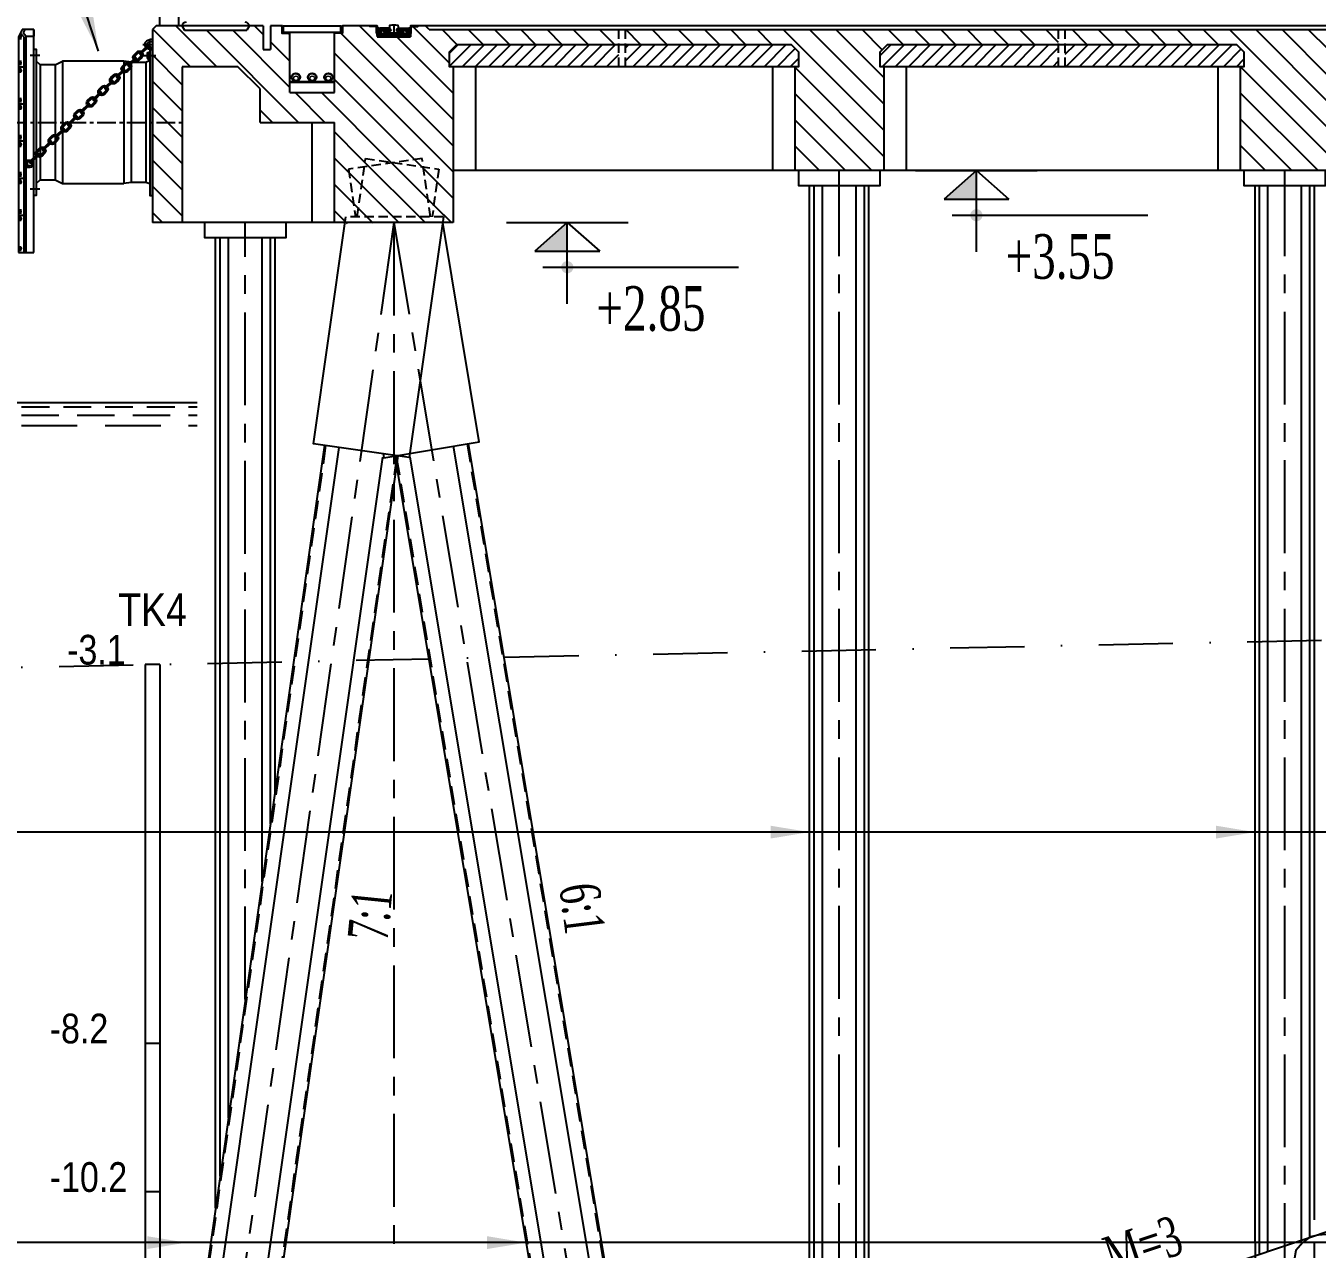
# Model space of a CAD drawing. Extents: x 9472 to 112692, y 46655 to 72187.
# Drawn here: x 25578 to 27317, y 67396 to 69043 of the extents above; entities that cross this region are included whole.
import ezdxf
from ezdxf.enums import TextEntityAlignment as Align

# ---------------------------------------------------------------- set-up
doc = ezdxf.new("R2010")
doc.units = 0
doc.header["$LTSCALE"] = 10
doc.header["$MEASUREMENT"] = 0
for name, pattern in [('CENTER', [2, 1.25, -0.25, 0.25, -0.25]), ('DASHDOT', [1, 0.5, -0.25, 0, -0.25]), ('HIDDEN', [0.375, 0.25, -0.125])]:
    doc.linetypes.add(name, pattern=pattern)
doc.layers.get('0').update_dxf_attribs({"color": 6, "linetype": 'CONTINUOUS'})
for name, color, linetype in [('Border', 3, 'CONTINUOUS'), ('COBAN', 3, 'CONTINUOUS'), ('Da', 9, 'CONTINUOUS'), ('Dia chat', 8, 'CONTINUOUS'), ('Hatch', 8, 'CONTINUOUS'), ('Hatch coc', 8, 'CONTINUOUS'), ('Khuat 151', 151, 'HIDDEN'), ('Kich thuoc', 2, 'CONTINUOUS'), ('KT', 2, 'CONTINUOUS'), ('Lop dat', 171, 'CONTINUOUS'), ('Net tim', 6, 'CONTINUOUS'), ('Net vang', 8, 'CONTINUOUS'), ('Ray', 6, 'CONTINUOUS'), ('Text', 4, 'CONTINUOUS'), ('Tim', 8, 'CENTER')]:
    doc.layers.add(name, color=color, linetype=linetype)
doc.styles.add('Kichthuoc', font='romans.shx', dxfattribs={"width": 0.6})
doc.styles.get("Standard").update_dxf_attribs({"font": 'vntimeh.shx', "width": 0.65})
doc.styles.add('Ten', font='Vharialn.ttf')
doc.dimstyles.new('Le 350', dxfattribs={"dimscale": 350, "dimtxt": 0.2, "dimasz": 0.15, "dimexe": 0.1, "dimexo": 0.2, "dimgap": 0.1, "dimtad": 1, "dimdec": 0, "dimzin": 0, "dimdsep": 46, "dimtxsty": 'Kichthuoc', "dimblk": 'ARCHTICK', "dimcen": 0, "dimdle": 0.1, "dimclrd": 2, "dimclre": 2, "dimclrt": 256, "dimadec": 0, "dimazin": 0, "dimtfac": 1, "dimtdec": 0, "dimtix": 1, "dimtmove": 2, "dimatfit": 3, "dimfxl": 1, "dimtolj": 1, "dimtzin": 0, "dimarcsym": 0})
pattern_1 = [(45, (-366010.8185, 18076.0106), (-1.1048543456, 1.1048543456), []), (135, (-366010.8185, 18076.0106), (-1.1048543456, -1.1048543456), [])]
pattern_2 = [(45, (14700, 0), (-8.8388348, 8.8388348), [])]

# ---------------------------------------------------------------- blocks, each defined once
blk = doc.blocks.new('_ArchTick')
at = {"color": 0, "linetype": 'ByBlock', "const_width": 0.15}
blk.add_lwpolyline([(-0.5, -0.5), (0.5, 0.5)], dxfattribs=at)
blk = doc.blocks.new('Ray A120')
at = {"layer": 'Ray'}
for p, q in [((-110, 9), (-110, 0)), ((-110, 0), (110, 0)), ((-105, 15), (-60, 20)), ((-60, 93), (-60, 62)), ((-60, 20), (-42, 27)), ((-56, 56), (-43, 52)), ((-36, 42), (-36, 37)), ((36, 42), (36, 37)), ((42, 27), (60, 20)), ((56, 56), (43, 52)), ((60, 93), (60, 62)), ((60, 20), (105, 15)), ((110, 0), (110, 9))]:
    blk.add_line(p, q, dxfattribs=at)
blk.add_lwpolyline([(51, 103, 0.042449), (-51, 103)], format="xyb", dxfattribs=at)
for centre, radius, start, end in [((-104, 9), 6, 96.8428, 180), ((-50, 93), 10, 94.8614, 180), ((-54, 62), 6, 180, 251.5651), ((-46, 42), 10, 0, 71.5651), ((-46, 37), 10, 292.6199, 0), ((46, 42), 10, 108.4349, 180), ((46, 37), 10, 180, 247.3801), ((50, 93), 10, 0, 85.1386), ((54, 62), 6, 288.4349, 0), ((104, 9), 6, 0, 83.1572)]:
    blk.add_arc(centre, radius, start, end, dxfattribs=at)
blk = doc.blocks.new('Dem CSS1600')
for p, q in [((-175.4, 125), (-180.4, 115)), ((-160, 125), (-175.4, 125)), ((-160, -175), (-160, 125)), ((-160, 125), (-160, 116.2)), ((-180.4, 115), (-180.4, -175)), ((-151.2, 77.5), (-156.5, 82.5)), ((-131.2, 77.5), (-151.2, 77.5)), ((-131.2, 77.5), (-121.2, 82.5)), ((-28.8, 81.1), (-38.8, 82.5)), ((-28.8, 81.1), (-8.8, 81.1)), ((-8.8, 81.1), (-3.5, 83.8)), ((-156.5, -82.5), (-151.2, -77.5)), ((-151.2, -77.5), (-131.2, -77.5)), ((-131.2, -77.5), (-121.2, -82.5)), ((-28.8, -81), (-38.8, -82.5)), ((-8.8, -81), (-28.8, -81)), ((-3.5, -82.6), (-8.8, -81)), ((-180.4, -175), (-160, -175))]:
    blk.add_line(p, q)
for points in [[(-160, -98.5), (-160, 98.5), (-156.5, 98.5), (-156.5, -98.5)], [(0, -98.5), (0, 98.5), (-3.5, 98.5), (-3.5, -98.5)]]:
    blk.add_lwpolyline(points, close=True)
for points in [[(-156.5, 82.5), (-156.5, -82.5)], [(-38.8, 82.5), (-121.2, 82.5)], [(-121.2, -82.5), (-38.8, -82.5)]]:
    blk.add_lwpolyline(points)
at = {"layer": 'Hatch'}
for p, q in [((-151.2, 77.5), (-151.2, -77.5)), ((-131.2, 77.5), (-131.2, -77.5)), ((-121.2, 82.5), (-121.2, -82.5)), ((-38.8, 82.5), (-38.8, -82.5)), ((-28.8, 81.1), (-28.8, -81)), ((-8.8, 81.1), (-8.8, -81))]:
    blk.add_line(p, q, dxfattribs=at)
at = {"layer": 'Net tim', "extrusion": (0, 0, -1)}
for centre in [(-178, 115), (-178, 80), (-178, 30), (-178, -20), (-178, -70), (-178, -120)]:
    blk.add_ellipse(centre, major_axis=(0, -2.16), ratio=0.475595, dxfattribs=at)
at = {"layer": 'Net tim'}
for centre in [(-178, 70), (-178, 20), (-178, -30), (-178, -80), (-178, -130), (-178, -170)]:
    blk.add_ellipse(centre, major_axis=(0, 2.16), ratio=0.475595, dxfattribs=at)
at = {"layer": 'Net vang'}
for p, q in [((-172, 125), (-174.3, 120.5)), ((-173.4, 115), (-177.9, 120)), ((-170.4, 116.2), (-174.3, 120.5)), ((-173.4, 115), (-173.4, -175)), ((-170.4, 116.2), (-170.4, -175)), ((-170.4, 116.2), (-160, 116.2)), ((-7.1, 93.4), (-7.1, 86.6)), ((-6.6, 94.3), (-4.1, 94.3)), ((-6.6, 92.4), (-4.1, 92.4)), ((-6.6, 87.6), (-4.1, 87.6)), ((-4.1, 95.7), (-3.5, 95.7)), ((-4.1, 95.7), (-4.1, 84.2)), ((-4.1, 92.7), (-3.5, 92.7)), ((-4.1, 92.4), (-3.5, 92.4)), ((-4.1, 87.6), (-3.5, 87.6)), ((-4.1, 87.2), (-3.5, 87.2)), ((-180.4, 75), (-170.4, 75)), ((-6.6, 85.7), (-4.1, 85.7)), ((-4.1, 84.2), (-3.5, 84.2)), ((-180.4, 25), (-170.4, 25)), ((-180.4, -25), (-170.4, -25)), ((-180.4, -75), (-170.4, -75)), ((-180.4, -125), (-170.4, -125))]:
    blk.add_line(p, q, dxfattribs=at)
for points in [[(-4.7, 102.7, 1), (-6.1, 104.1), (-17.1, 93.2, 1), (-15.7, 91.8)], [(-22.1, 85.5, 1), (-23.5, 86.9), (-32.8, 77.7, 1), (-31.4, 76.3)], [(-14.3, 87.5), (-17.9, 84, -1), (-24.9, 91.1), (-21.3, 94.6, -1)], [(-15.7, 89), (-19.3, 85.4, -1), (-23.5, 89.7), (-19.9, 93.2, -1)], [(-37.8, 70, 1), (-39.2, 71.4), (-48.4, 62.3, 1), (-47, 60.9)], [(-30, 72.1), (-33.5, 68.6, -1), (-40.5, 75.7), (-37, 79.2, -1)], [(-31.4, 73.5), (-34.9, 70, -1), (-39.1, 74.3), (-35.6, 77.8, -1)], [(-53.4, 54.5, 1), (-54.8, 56), (-64.1, 46.8, 1), (-62.7, 45.4)], [(-45.6, 56.6), (-49.2, 53.1, -1), (-56.2, 60.2), (-52.6, 63.7, -1)], [(-47, 58), (-50.6, 54.5, -1), (-54.8, 58.8), (-51.2, 62.3, -1)], [(-69.1, 39.1, 1), (-70.5, 40.5), (-79.7, 31.4, 1), (-78.3, 30)], [(-61.3, 41.2), (-64.8, 37.6, -1), (-71.9, 44.8), (-68.3, 48.3, -1)], [(-62.7, 42.6), (-66.2, 39.1, -1), (-70.5, 43.3), (-66.9, 46.9, -1)], [(-94, 8.8), (-97.6, 5.3, -1), (-104.6, 12.4), (-101, 16, -1)], [(-84.7, 23.6, 1), (-86.1, 25.1), (-96.8, 14.5, 1), (-95.4, 13.1)], [(-76.9, 25.7), (-80.5, 22.2, -1), (-87.5, 29.3), (-84, 32.8, -1)], [(-78.3, 27.1), (-81.9, 23.6, -1), (-86.1, 27.9), (-82.6, 31.4, -1)], [(-111.1, -8), (-114.7, -11.5, -1), (-121.7, -4.4), (-118.1, -0.9, -1)], [(-101.8, 6.8, 1), (-103.2, 8.2), (-113.9, -2.3, 1), (-112.5, -3.8)], [(-95.4, 10.3), (-99, 6.8, -1), (-103.2, 11), (-99.6, 14.5, -1)], [(-128.2, -24.9), (-131.7, -28.4, -1), (-138.8, -21.3), (-135.2, -17.8, -1)], [(-118.9, -10.1, 1), (-120.3, -8.7), (-131, -19.2, 1), (-129.6, -20.6)], [(-112.5, -6.6), (-116.1, -10.1, -1), (-120.3, -5.8), (-116.7, -2.3, -1)], [(-145.3, -41.7), (-148.8, -45.3, -1), (-155.8, -38.1), (-152.3, -34.6, -1)], [(-136, -27, 1), (-137.4, -25.5), (-148, -36.1, 1), (-146.6, -37.5)], [(-129.6, -23.5), (-133.1, -27, -1), (-137.4, -22.7), (-133.8, -19.2, -1)], [(-153, -43.8, 1), (-154.4, -42.4), (-165.1, -52.9, 1), (-163.7, -54.3)], [(-146.7, -40.3), (-150.2, -43.8, -1), (-154.4, -39.6), (-150.9, -36, -1)], [(-168.4, -52.7), (-165.4, -52.7, -1), (-165.4, -58.7), (-168.4, -58.7)]]:
    blk.add_lwpolyline(points, format="xyb", close=True, dxfattribs=at)
blk.add_lwpolyline([(-170.4, -50.7), (-165.4, -50.7, -1), (-165.4, -60.7), (-170.4, -60.7)], format="xyb", dxfattribs=at)
for centre, radius, start, end in [((-5.9, 93.4), 1.18, 125.2226, 234.7774), ((-1.1, 90), 6.01, 156.4634, 203.5366), ((-5.9, 86.6), 1.18, 125.2226, 234.7774)]:
    blk.add_arc(centre, radius, start, end, dxfattribs=at)
for points, knots in [([(0, 111.7), (-0.9, 111.7), (-1.8, 111.6), (-3.5, 111.4), (-4.4, 111.2), (-5.9, 110.6), (-6.7, 110.3), (-7.8, 109.6), (-8.2, 109.3), (-8.8, 108.8), (-9.1, 108.5), (-9.6, 107.9), (-9.8, 107.6), (-10.2, 107), (-10.3, 106.7), (-10.5, 106.2), (-10.5, 105.9), (-10.6, 105.3), (-10.6, 105), (-10.6, 104.4), (-10.5, 104.2), (-10.4, 103.6), (-10.3, 103.3), (-10, 102.8), (-9.9, 102.5), (-9.6, 102.1), (-9.4, 101.8), (-9, 101.4), (-8.8, 101.2), (-8.1, 100.6), (-7.6, 100.3), (-6.5, 99.6), (-5.9, 99.4), (-4.7, 98.9), (-4, 98.8), (-2.6, 98.5), (-1.9, 98.4), (-0.8, 98.3), (-0.4, 98.3), (0, 98.3)], [1.570796, 1.570796, 1.570796, 1.570796, 1.8386, 1.8386, 2.10867, 2.10867, 2.37874, 2.37874, 2.552986, 2.552986, 2.698933, 2.698933, 2.844881, 2.844881, 2.955375, 2.955375, 3.065869, 3.065869, 3.176363, 3.176363, 3.286857, 3.286857, 3.397351, 3.397351, 3.507845, 3.507845, 3.618339, 3.618339, 3.728833, 3.728833, 3.943994, 3.943994, 4.159155, 4.159155, 4.374316, 4.374316, 4.589477, 4.589477, 4.712389, 4.712389, 4.712389, 4.712389]), ([(0, 108.7), (-0.3, 108.7), (-0.7, 108.7), (-1.5, 108.6), (-1.9, 108.6), (-2.8, 108.4), (-3.3, 108.3), (-4.1, 108.1), (-4.5, 108), (-5.2, 107.6), (-5.5, 107.5), (-6.1, 107.1), (-6.4, 106.9), (-6.8, 106.6), (-7, 106.4), (-7.2, 106.1), (-7.3, 106), (-7.4, 105.8), (-7.4, 105.7), (-7.5, 105.6), (-7.5, 105.5), (-7.5, 105.5), (-7.5, 105.4), (-7.6, 105.3), (-7.6, 105.3), (-7.6, 105.2), (-7.6, 105.2), (-7.6, 105.1), (-7.6, 105.1), (-7.6, 105), (-7.6, 104.9), (-7.6, 104.8), (-7.6, 104.7), (-7.5, 104.6), (-7.5, 104.6), (-7.5, 104.5), (-7.5, 104.5), (-7.5, 104.4), (-7.4, 104.3), (-7.4, 104.2), (-7.3, 104.1), (-7.2, 103.9), (-7.1, 103.7), (-6.8, 103.5), (-6.7, 103.4), (-6.4, 103.1), (-6.3, 103), (-5.8, 102.7), (-5.5, 102.5), (-4.9, 102.2), (-4.6, 102.1), (-3.8, 101.8), (-3.4, 101.7), (-2.6, 101.5), (-2.2, 101.5), (-1.3, 101.4), (-0.9, 101.3), (-0.3, 101.3), (-0.1, 101.3), (0, 101.3)], [1.570796, 1.570796, 1.570796, 1.570796, 1.693364, 1.693364, 1.864632, 1.864632, 2.035899, 2.035899, 2.207166, 2.207166, 2.378434, 2.378434, 2.549701, 2.549701, 2.720969, 2.720969, 2.825107, 2.825107, 2.901902, 2.901902, 2.955263, 2.955263, 3.001966, 3.001966, 3.048669, 3.048669, 3.090389, 3.090389, 3.13211, 3.13211, 3.215551, 3.215551, 3.268046, 3.268046, 3.31345, 3.31345, 3.358854, 3.358854, 3.427341, 3.427341, 3.495829, 3.495829, 3.625524, 3.625524, 3.735142, 3.735142, 3.844761, 3.844761, 4.008383, 4.008383, 4.172004, 4.172004, 4.335625, 4.335625, 4.499247, 4.499247, 4.662868, 4.662868, 4.712389, 4.712389, 4.712389, 4.712389])]:
    blk.add_open_spline(points, degree=3, knots=knots, dxfattribs=at)
at = {"layer": 'Tim', "ltscale": 1.5}
for p, q in [((-176.3, 115), (-179.6, 115)), ((-178, 118.2), (-178, 111.8)), ((-176.3, 80), (-179.6, 80)), ((-176.3, 70), (-179.6, 70)), ((-178, 83.2), (-178, 76.8)), ((-178, 66.8), (-178, 73.2)), ((-176.3, 30), (-179.6, 30)), ((-176.3, 20), (-179.6, 20)), ((-178, 33.2), (-178, 26.8)), ((-178, 16.8), (-178, 23.2)), ((-178, -16.8), (-178, -23.2)), ((-176.3, -20), (-179.6, -20)), ((-176.3, -30), (-179.6, -30)), ((-178, -33.2), (-178, -26.8)), ((-178, -66.8), (-178, -73.2)), ((-176.3, -70), (-179.6, -70)), ((-176.3, -80), (-179.6, -80)), ((-178, -83.2), (-178, -76.8)), ((-176.3, -120), (-179.6, -120)), ((-178, -116.8), (-178, -123.2)), ((-176.3, -130), (-179.6, -130)), ((-178, -133.2), (-178, -126.8)), ((-176.3, -170), (-179.6, -170)), ((-178, -173.2), (-178, -166.8))]:
    blk.add_line(p, q, dxfattribs=at)
at = {"layer": 'Tim'}
for p, q in [((-12.9, 105), (0, 105)), ((-3.8, 98.7), (-3.8, 112.7)), ((-13.1, 90), (6.2, 90))]:
    blk.add_line(p, q, dxfattribs=at)
at = {"layer": 'Tim', "ltscale": 4}
for p, q in [((-151.8, 90), (-164.7, 90)), ((-151.8, -90), (-164.7, -90))]:
    blk.add_line(p, q, dxfattribs=at)
at = {"layer": 'Tim', "ltscale": 2}
blk.add_line((-194.4, 0), (40, 0), dxfattribs=at)

msp = doc.modelspace()

# ---------------------------------------------------------------- hatches: boundary and pattern name
at = {"layer": 'Hatch'}
h = msp.add_hatch(dxfattribs=at)
h.set_pattern_fill('ANSI31', color=256, scale=200, angle=90, style=0)
h.paths.add_polyline_path([(26153.2, 68988.4), (26148.2, 68988.4), (26148.2, 69008.4), (26158.2, 69018.4), (26376.2, 69018.4), (26376.2, 69038.4), (26115.7, 69038.4), (26110.7, 69043.4), (26105.7, 69043.4), (26105.7, 69042.4), (26097.9, 69042.4, 0.414214), (26096.7, 69041.2), (26096.7, 69033.4), (26095.7, 69033.4), (26095.7, 69028.4), (26050.7, 69028.4), (26050.7, 69033.4), (26049.7, 69033.4), (26049.7, 69041.2, 0.414214), (26048.5, 69042.4), (26040.7, 69042.4), (26040.7, 69043.4), (26004.2, 69043.4), (26004.2, 69033.4), (25993.2, 69033.4), (25993.2, 68953.4), (25933.2, 68953.4), (25933.2, 69033.4), (25922.2, 69033.4), (25922.2, 69043.4), (25907.2, 69043.4), (25907.2, 69011.4), (25897.2, 69011.4), (25897.2, 69043.4), (25878.5, 69043.4), (25875.2, 69037.4), (25791.2, 69037.4), (25787.9, 69043.4), (25753.2, 69043.4), (25748.2, 69038.4), (25748.2, 68913.4), (25788.2, 68913.4), (25788.2, 68988.4), (25863.2, 68988.4), (25893.2, 68958.4), (25893.2, 68913.4), (25993.2, 68913.4), (25993.2, 68778.4), (26007.5, 68778.4), (26020.2, 68866.8), (26148.9, 68848.4), (26139, 68779.1), (26139.1, 68778.4), (26153.2, 68778.4)])
h.paths.add_polyline_path([(25788.2, 68913.4), (25748.2, 68913.4), (25748.2, 68814.9), (25748.2, 68778.4), (25788.2, 68778.4)], flags=17)
h.paths.add_polyline_path([(26733.2, 68988.4), (26728.2, 68988.4), (26728.2, 69008.4), (26738.2, 69018.4), (26968.7, 69018.4), (26968.7, 69038.4), (26385.2, 69038.4), (26385.2, 69018.4), (26398.7, 69018.4), (26608.2, 69018.4), (26618.2, 69008.4), (26618.2, 68988.4), (26613.2, 68988.4), (26613.2, 68848.4), (26733.2, 68848.4)])
h.paths.add_polyline_path([(27333.2, 68988.4), (27328.2, 68988.4), (27328.2, 69008.4), (27338.2, 69018.4), (27568.7, 69018.4), (27568.7, 69038.4), (26977.7, 69038.4), (26977.7, 69018.4), (26978.7, 69018.4), (27208.2, 69018.4), (27218.2, 69008.4), (27218.2, 68988.4), (27213.2, 68988.4), (27213.2, 68848.4), (27333.2, 68848.4)])
h.paths.add_polyline_path([(27933.2, 68988.4), (27928.2, 68988.4), (27928.2, 69008.4), (27938.2, 69018.4), (28014.4, 69018.4), (28014.4, 69038.4), (27577.7, 69038.4), (27577.7, 69018.4), (27578.7, 69018.4), (27808.2, 69018.4), (27818.2, 69008.4), (27818.2, 68988.4), (27813.2, 68988.4), (27813.2, 68848.4), (27933.2, 68848.4)])
h.paths.add_polyline_path([(28168.7, 69038.4), (28014.4, 69038.4), (28014.4, 69018.4), (28168.7, 69018.4)])
h.paths.add_polyline_path([(28553.2, 68988.4), (28548.2, 68988.4), (28548.2, 69008.4), (28558.2, 69018.4), (28731.2, 69018.4), (28731.2, 69038.4), (28515.7, 69038.4), (28510.7, 69043.4), (28505.7, 69043.4), (28505.7, 69042.4), (28497.9, 69042.4, 0.414214), (28496.7, 69041.2), (28496.7, 69033.4), (28495.7, 69033.4), (28495.7, 69028.4), (28450.7, 69028.4), (28450.7, 69033.4), (28449.7, 69033.4), (28449.7, 69041.2, 0.414214), (28448.5, 69042.4), (28440.7, 69042.4), (28440.7, 69043.4), (28435.7, 69043.4), (28430.7, 69038.4), (28177.7, 69038.4), (28177.7, 69018.4), (28178.7, 69018.4), (28388.2, 69018.4), (28398.2, 69008.4), (28398.2, 68988.4), (28393.2, 68988.4), (28393.2, 68778.4), (28407.3, 68778.4), (28422.2, 68868), (28553.2, 68846.1)])
h.paths.add_polyline_path([(29058.2, 68988.4), (29053.2, 68988.4), (29053.2, 69008.4), (29063.2, 69018.4), (29256.2, 69018.4), (29256.2, 69038.4), (28740.2, 69038.4), (28740.2, 69018.4), (28798.7, 69018.4), (28933.2, 69018.4), (28943.2, 69008.4), (28943.2, 68988.4), (28938.2, 68988.4), (28938.2, 68848.4), (29058.2, 68848.4)])
h.paths.add_polyline_path([(29583.2, 68988.4), (29578.2, 68988.4), (29578.2, 69008.4), (29588.2, 69018.4), (29781.2, 69018.4), (29781.2, 69038.4), (29265.2, 69038.4), (29265.2, 69018.4), (29303.7, 69018.4), (29458.2, 69018.4), (29468.2, 69008.4), (29468.2, 68988.4), (29463.2, 68988.4), (29463.2, 68848.4), (29583.2, 68848.4)])
h.paths.add_polyline_path([(30108.2, 68988.4), (30103.2, 68988.4), (30103.2, 69008.4), (30113.2, 69018.4), (30306.2, 69018.4), (30306.2, 69038.4), (29790.2, 69038.4), (29790.2, 69018.4), (29828.7, 69018.4), (29983.2, 69018.4), (29993.2, 69008.4), (29993.2, 68988.4), (29988.2, 68988.4), (29988.2, 68848.4), (30108.2, 68848.4)])
h.paths.add_polyline_path([(30633.2, 68988.4), (30688.9, 68988.4, -0.135335), (30685.3, 69038.4), (30315.2, 69038.4), (30315.2, 69018.4), (30353.7, 69018.4), (30508.2, 69018.4), (30518.2, 69008.4), (30518.2, 68988.4), (30513.2, 68988.4), (30513.2, 68848.4), (30633.2, 68848.4)])
h.paths.add_polyline_path([(30748.2, 69043.4), (30733.2, 69043.4), (30728.2, 69038.4), (30685.3, 69038.4, 0.135335), (30688.9, 68988.4), (30748.2, 68988.4)])
h = msp.add_hatch(dxfattribs=at)
h.set_pattern_fill('ANSI31', color=256, scale=5, style=0)
h.set_pattern_definition([(45, (25908.8794, 68937.19677), (-0.4419417, 0.4419417), [])])
h.paths.add_polyline_path([(26050.7, 69043.4), (26040.7, 69043.4), (26040.7, 69042.8, 0.414214), (26041.1, 69042.4), (26048.5, 69042.4, -0.414214), (26049.7, 69041.2), (26049.7, 69033.8, 0.414214), (26050.1, 69033.4), (26050.7, 69033.4)])
h = msp.add_hatch(dxfattribs=at)
h.set_pattern_fill('ANSI37', color=256, scale=12.5, style=0)
h.set_pattern_definition(pattern_1)
h.paths.add_polyline_path([(26068.6, 69039), (26067.6, 69039.3, -0.322977), (26067.2, 69039.9), (26067.2, 69040.1), (26054.6, 69040.1, -0.128942), (26050.7, 69041.4), (26050.7, 69033.4), (26050.7, 69030.4), (26053.9, 69030.4), (26053.9, 69032.9), (26055.9, 69032.9), (26055.9, 69033.2), (26056.5, 69033.2), (26056.5, 69034.7, -0.414214), (26056.7, 69034.8), (26057.2, 69034.8), (26057.2, 69036.2, -0.414214), (26057.3, 69036.4), (26059, 69036.4, -0.414214), (26059.2, 69036.2), (26059.2, 69034.8), (26059.7, 69034.8, -0.414214), (26059.9, 69034.7), (26059.9, 69033.2), (26060.5, 69033.2), (26060.5, 69032.9), (26062.2, 69032.9), (26062.2, 69033.7), (26062.2, 69034.5, -0.379694), (26062.7, 69035.1), (26067.2, 69035.7), (26068.6, 69036.3)])
h = msp.add_hatch(dxfattribs=at)
h.set_pattern_fill('ANSI37', color=256, scale=12.5, style=0)
h.set_pattern_definition(pattern_1)
h.paths.add_polyline_path([(26077.8, 69039), (26078.8, 69039.3, 0.322977), (26079.2, 69039.9), (26079.2, 69040.1), (26091.7, 69040.1, 0.128942), (26095.7, 69041.4), (26095.7, 69033.4), (26095.7, 69030.4), (26092.4, 69030.4), (26092.4, 69032.9), (26090.5, 69032.9), (26090.5, 69033.2), (26089.9, 69033.2), (26089.9, 69034.7, 0.414214), (26089.7, 69034.8), (26089.2, 69034.8), (26089.2, 69036.2, 0.414214), (26089, 69036.4), (26087.3, 69036.4, 0.414214), (26087.2, 69036.2), (26087.2, 69034.8), (26086.7, 69034.8, 0.414214), (26086.5, 69034.7), (26086.5, 69033.2), (26085.9, 69033.2), (26085.9, 69032.9), (26084.2, 69032.9), (26084.2, 69033.7), (26084.2, 69034.5, 0.379694), (26083.7, 69035.1), (26079.2, 69035.7), (26077.8, 69036.3)])
h = msp.add_hatch(dxfattribs=at)
h.set_pattern_fill('ANSI31', color=256, scale=5, style=0)
h.set_pattern_definition([(135, (26237.505, 68937.19677), (0.4419417, 0.4419417), [])])
h.paths.add_polyline_path([(26095.7, 69043.4), (26105.7, 69043.4), (26105.7, 69042.8, -0.414214), (26105.3, 69042.4), (26097.9, 69042.4, 0.414214), (26096.7, 69041.2), (26096.7, 69033.8, -0.414214), (26096.3, 69033.4), (26095.7, 69033.4)])
h = msp.add_hatch(dxfattribs=at)
h.set_pattern_fill('DOTS', color=9, scale=5, style=0)
h.set_pattern_definition([(0, (27211.8338, 61018.25113), (0.15625, 0.3125), [0, -0.3125])])
h.paths.add_polyline_path([(26050.7, 69030.4), (26050.7, 69028.4), (26095.7, 69028.4), (26095.7, 69030.4)])
h = msp.add_hatch(dxfattribs=at)
h.set_pattern_fill('ANSI31', color=256, scale=5, style=0)
h.set_pattern_definition([(45, (27211.8338, 61018.7511), (-0.44194174, 0.44194174), [])])
h.paths.add_polyline_path([(26062.4, 69032.9), (26060.4, 69032.9, -0.000333), (26060.4, 69032.9), (26054.8, 69032.9, -0.000333), (26054.8, 69032.9), (26053.9, 69032.9), (26053.9, 69030.4), (26073.2, 69030.4), (26073.2, 69032.9)])
h.paths.add_polyline_path([(26073.2, 69032.9), (26073.2, 69030.4), (26092.4, 69030.4), (26092.4, 69032.9), (26091.5, 69032.9, -0.000333), (26091.5, 69032.9), (26086, 69032.9, -0.000333), (26086, 69032.9)])
h = msp.add_hatch(dxfattribs=at)
h.set_pattern_fill('ANSI31', color=256, scale=5, angle=90, style=0)
h.set_pattern_definition([(135, (27211.8338, 61018.7511), (-0.44194174, -0.44194174), [])])
h.paths.add_polyline_path([(26073.2, 69033.7), (26062.2, 69033.7), (26062.2, 69032.9), (26073.2, 69032.9)])
h.paths.add_polyline_path([(26084.2, 69033.7), (26073.2, 69033.7), (26073.2, 69032.9), (26084.2, 69032.9)])
h = msp.add_hatch(dxfattribs=at)
h.set_pattern_fill('ANSI31', color=256, scale=100, style=0)
h.set_pattern_definition(pattern_2)
h.paths.add_polyline_path([(26376.2, 69018.4), (26158.2, 69018.4), (26148.2, 69008.4), (26148.2, 68988.4), (26373.7, 68988.4), (26376.2, 68988.4)])
h.paths.add_polyline_path([(26618.2, 69008.4), (26608.2, 69018.4), (26398.7, 69018.4), (26385.2, 69018.4), (26385.2, 68988.4), (26618.2, 68988.4)])
h = msp.add_hatch(dxfattribs=at)
h.set_pattern_fill('ANSI31', color=256, scale=100, style=0)
h.set_pattern_definition(pattern_2)
h.paths.add_polyline_path([(26968.7, 69018.4), (26738.2, 69018.4), (26728.2, 69008.4), (26728.2, 68988.4), (26953.7, 68988.4), (26968.7, 68988.4)])
h.paths.add_polyline_path([(27208.2, 69018.4), (26978.7, 69018.4), (26977.7, 69018.4), (26977.7, 68988.4), (27218.2, 68988.4), (27218.2, 69008.4)])
h = msp.add_hatch(dxfattribs=at)
h.set_pattern_fill('ANSI31', color=256, scale=200, angle=90, style=0)
h.paths.add_polyline_path([(26148.9, 68848.4), (26020.2, 68866.8), (26007.3, 68776.8), (26139.1, 68779.9)])
at = {"layer": 'Kich thuoc'}
h = msp.add_hatch(color=256, dxfattribs=at)
h.paths.add_polyline_path([(26857.9, 68810.2), (26814.3, 68810.2), (26857.9, 68848.4)])
h.paths.add_polyline_path([(26857.9, 68788.4), (26849.7, 68788.4, -0.414214), (26857.9, 68796.6)])
h.paths.add_polyline_path([(26857.9, 68780.2, -0.414214), (26849.7, 68788.4), (26857.9, 68788.4)])
h.paths.add_polyline_path([(26857.9, 68780.2), (26857.9, 68788.4), (26866.1, 68788.4, -0.414214)])
h.paths.add_polyline_path([(26866.1, 68788.4), (26857.9, 68788.4), (26857.9, 68796.6, -0.414214)])
h = msp.add_hatch(color=256, dxfattribs=at)
h.paths.add_polyline_path([(26306.9, 68740.2), (26263.2, 68740.2), (26306.9, 68778.4)])
h.paths.add_polyline_path([(26306.9, 68718.4), (26298.7, 68718.4, -0.414214), (26306.9, 68726.6)])
h.paths.add_polyline_path([(26306.9, 68710.2, -0.414214), (26298.7, 68718.4), (26306.9, 68718.4)])
h.paths.add_polyline_path([(26306.9, 68710.2), (26306.9, 68718.4), (26315.1, 68718.4, -0.414214)])
h.paths.add_polyline_path([(26315.1, 68718.4), (26306.9, 68718.4), (26306.9, 68726.6, -0.414214)])

# ---------------------------------------------------------------- linework, layer by layer
for p, q in [((25753.2, 69043.4), (25748.2, 69038.4)), ((25748.2, 69038.4), (25748.2, 68778.4)), ((25897.2, 69043.4), (25753.2, 69043.4)), ((25897.2, 69043.4), (25753.2, 69043.4)), ((25897.2, 69043.4), (25897.2, 69011.4)), ((25922.2, 69043.4), (25907.2, 69043.4)), ((25907.2, 69043.4), (25907.2, 69011.4)), ((26050.7, 69041.4), (26050.7, 69028.4)), ((26120.7, 69038.4), (26115.7, 69043.4)), ((26120.7, 69038.4), (26115.7, 69043.4)), ((26120.7, 69038.4), (28430.7, 69038.4)), ((26120.7, 69038.4), (28430.7, 69038.4)), ((25933.2, 68953.4), (25933.2, 69034)), ((25993.2, 68953.4), (25993.2, 69034)), ((26050.7, 69030.4), (26095.7, 69030.4)), ((26050.7, 69028.4), (26090.7, 69028.4)), ((26050.7, 69028.4), (26095.7, 69028.4)), ((26050.7, 69028.4), (26095.7, 69028.4)), ((26053.9, 69032.9), (26092.4, 69032.9)), ((26053.9, 69030.4), (26053.9, 69032.9)), ((26053.9, 69030.4), (26092.4, 69030.4)), ((26092.4, 69030.4), (26092.4, 69032.9)), ((25897.2, 69011.4), (25907.2, 69011.4)), ((25788.2, 68988.4), (25788.2, 68778.4)), ((25863.2, 68988.4), (25788.2, 68988.4)), ((25893.2, 68958.4), (25863.2, 68988.4)), ((26153.2, 68988.4), (26153.2, 68778.4)), ((26613.2, 68988.4), (26153.2, 68988.4)), ((26613.2, 68988.4), (26613.2, 68848.4)), ((26733.2, 68988.4), (26733.2, 68848.4)), ((27213.2, 68988.4), (26733.2, 68988.4)), ((27213.2, 68988.4), (27213.2, 68848.4)), ((25933.2, 68968.4), (25993.2, 68968.4)), ((25893.2, 68913.4), (25893.2, 68958.4)), ((25933.2, 68953.4), (25993.2, 68953.4)), ((25893.2, 68913.4), (25993.2, 68913.4)), ((25993.2, 68778.4), (25993.2, 68913.4)), ((28393.2, 68848.4), (26153.2, 68848.4)), ((26633.2, 67206.4), (26633.2, 68828.4)), ((26713.2, 67238.4), (26713.2, 68828.4)), ((27233.2, 67406.4), (27233.2, 68828.4)), ((27313.2, 67438.4), (27313.2, 68828.4)), ((26153.2, 68778.4), (25748.2, 68778.4)), ((25833.2, 67451.9), (25833.2, 68758.4)), ((25913.2, 68011.9), (25913.2, 68758.4)), ((25979.9, 68478.6), (25752.3, 66885.4)), ((26173.5, 68480.8), (26395.1, 67151.2)), ((26078.8, 68464.4), (25857.2, 66913.2)), ((26074.8, 68464.4), (26300, 67113.2))]:
    msp.add_line(p, q)
for points in [[(25758.2, 69043.4), (25758.2, 69060.4), (25761.2, 69063.4), (25780.2, 69063.4), (25783.2, 69060.4), (25783.2, 69043.4)], [(26050.7, 69030.4), (26050.7, 69043.4), (26004.2, 69043.4)], [(26040.7, 69043.4), (26050.7, 69043.4), (26050.7, 69028.4)], [(28450.7, 69028.4), (28450.7, 69043.4), (26095.7, 69043.4), (26095.7, 69028.4)], [(26618.2, 68848.4), (26618.2, 68828.4), (26728.2, 68828.4), (26728.2, 68848.4)], [(27218.2, 68848.4), (27218.2, 68828.4), (27328.2, 68828.4), (27328.2, 68848.4)], [(25818.2, 68778.4), (25818.2, 68758.4), (25928.2, 68758.4), (25928.2, 68778.4)], [(26139.1, 68779.9), (26093.7, 68462.3), (25965, 68480.7), (26007.3, 68776.8)], [(26059.1, 68467.7), (26060, 68461.9), (26188.3, 68483.3), (26139.1, 68778.4)]]:
    msp.add_lwpolyline(points)
at = {"linetype": 'HIDDEN', "ltscale": 25}
msp.add_lwpolyline([(27233.2, 67406.4), (27233.2, 65748.4), (27313.2, 65748.4), (27313.2, 67438.4)], dxfattribs=at)
at = {"layer": 'Border'}
for points in [[(25923.2, 69043, 0.414214), (25922.8, 69043.4), (25922.2, 69043.4), (25922.2, 69033.4), (25933.2, 69033.4), (25933.2, 69034, 0.414214), (25932.8, 69034.4), (25924.4, 69034.4, -0.414214), (25923.2, 69035.6)], [(26003.2, 69043, -0.414214), (26003.6, 69043.4), (26004.2, 69043.4), (26004.2, 69033.4), (25993.2, 69033.4), (25993.2, 69034, -0.414214), (25993.6, 69034.4), (26002, 69034.4, 0.414214), (26003.2, 69035.6)]]:
    msp.add_lwpolyline(points, format="xyb", close=True, dxfattribs=at)
msp.add_lwpolyline([(26001.6, 69034.4), (25924.8, 69034.4), (25924.8, 69043.4), (26001.6, 69043.4)], close=True, dxfattribs=at)
at = {"layer": 'COBAN'}
for p, q in [((25933.2, 68968.4), (25993.2, 68968.4)), ((25933.2, 68967.4), (25993.2, 68967.4))]:
    msp.add_line(p, q, dxfattribs=at)
at = {"layer": 'Da'}
msp.add_lwpolyline([(27307.5, 67412.7), (27297.7, 67405.4), (27288.3, 67394.6), (27286.3, 67384.3), (27289.9, 67373), (27297.1, 67364.8), (27308.2, 67361.6), (27320.8, 67363.6), (27330.3, 67368.5), (27340.9, 67377.8), (27345.6, 67384), (27347.9, 67392.3), (27347.2, 67403.6), (27340.3, 67412.4), (27329.5, 67415.9), (27318.1, 67415.2), (27307.5, 67412.7)], dxfattribs=at)
at = {"layer": 'Dia chat'}
for p, q in [((25738.2, 68183.4), (25738.2, 65613.4)), ((25758.2, 68183.4), (25758.2, 65613.4))]:
    msp.add_line(p, q, dxfattribs=at)
at = {"layer": 'Hatch', "color": 7, "linetype": 'HIDDEN', "ltscale": 5}
for p, q in [((26023.8, 68786.4), (26035, 68864.6)), ((26122.6, 68786.4), (26111.4, 68864.6)), ((26012.4, 68850.5), (26021.5, 68786.4)), ((26134, 68850.5), (26124.8, 68786.4)), ((26140, 68786.4), (26008.7, 68786.4))]:
    msp.add_line(p, q, dxfattribs=at)
at = {"layer": 'Hatch'}
msp.add_line((25599.2, 66842.9), (30775.2, 68568.2), dxfattribs=at)
at = {"layer": 'Hatch', "color": 7, "linetype": 'HIDDEN', "ltscale": 5}
for points in [[(26111.4, 68864.6), (26012.4, 68850.5)], [(26035, 68864.6), (26134, 68850.5)], [(26007.3, 68776.8), (26008.7, 68786.4)], [(26140, 68786.4), (26139.1, 68779.9)]]:
    msp.add_lwpolyline(points, dxfattribs=at)
at = {"layer": 'Hatch coc'}
for p, q in [((26183.2, 68988.4), (26183.2, 68848.4)), ((26583.2, 68988.4), (26583.2, 68848.4)), ((26763.2, 68988.4), (26763.2, 68848.4)), ((27183.2, 68988.4), (27183.2, 68848.4)), ((25963.2, 68778.4), (25963.2, 68913.4)), ((26639.3, 67189.6), (26639.3, 68828.4)), ((26650.5, 67193.3), (26650.5, 68828.4)), ((26695.9, 67208.5), (26695.9, 68828.4)), ((26707.1, 67212.2), (26707.1, 68828.4)), ((27239.3, 67389.6), (27239.3, 68828.4)), ((27250.5, 67393.3), (27250.5, 68828.4)), ((27295.9, 67408.5), (27295.9, 68828.4)), ((27307.1, 67412.2), (27307.1, 68828.4)), ((25839.3, 67494.7), (25839.3, 68758.4)), ((25850.5, 67572.8), (25850.5, 68758.4)), ((25895.9, 67891), (25895.9, 68758.4)), ((25907.1, 67969.1), (25907.1, 68758.4)), ((25772.5, 66885.9), (25999.7, 68475.7)), ((25835.7, 66904), (26058.4, 68462.8)), ((26325, 67084.9), (26095.3, 68463.2)), ((26382.7, 67104.1), (26153.7, 68477.5))]:
    msp.add_line(p, q, dxfattribs=at)
at = {"layer": 'Khuat 151', "ltscale": 5}
for p, q in [((26376.2, 68988.4), (26376.2, 69043.4)), ((26385.2, 68988.4), (26385.2, 69043.4)), ((26968.7, 68988.4), (26968.7, 69043.4)), ((26977.7, 68988.4), (26977.7, 69043.4))]:
    msp.add_line(p, q, dxfattribs=at)
at = {"layer": 'Khuat 151', "color": 7, "ltscale": 15}
msp.add_line((24221.9, 68530.6), (25808.2, 68530.6), dxfattribs=at)
at = {"layer": 'Khuat 151', "color": 7, "ltscale": 20}
msp.add_line((24221.9, 68519), (25808.2, 68519), dxfattribs=at)
at = {"layer": 'Khuat 151', "color": 7, "ltscale": 30}
msp.add_line((24221.9, 68505.1), (25808.2, 68505.1), dxfattribs=at)
at = {"layer": 'Khuat 151', "ltscale": 10}
for p, q in [((25981.4, 68478.3), (25584, 65696.6)), ((26171.9, 68480.5), (26633.9, 65708.8)), ((26077.1, 68463.5), (25679.9, 65682.9)), ((26076.6, 68463.5), (26538.4, 65692.9))]:
    msp.add_line(p, q, dxfattribs=at)
at = {"layer": 'Kich thuoc'}
for p, q in [((26148.2, 69008.4), (26158.2, 69018.4)), ((26158.2, 69018.4), (26398.7, 69018.4)), ((26398.7, 69018.4), (26608.2, 69018.4)), ((26608.2, 69018.4), (26618.2, 69008.4)), ((26728.2, 69008.4), (26738.2, 69018.4)), ((26738.2, 69018.4), (26978.7, 69018.4)), ((26978.7, 69018.4), (27208.2, 69018.4)), ((27208.2, 69018.4), (27218.2, 69008.4)), ((26148.2, 68988.4), (26148.2, 69008.4)), ((26618.2, 69008.4), (26618.2, 68988.4)), ((26728.2, 68988.4), (26728.2, 69008.4)), ((27218.2, 69008.4), (27218.2, 68988.4)), ((26373.7, 68988.4), (26148.2, 68988.4)), ((26618.2, 68988.4), (26373.7, 68988.4)), ((26953.7, 68988.4), (26728.2, 68988.4)), ((27218.2, 68988.4), (26953.7, 68988.4)), ((26775.9, 68848.4), (26939.9, 68848.4)), ((26857.9, 68848.4), (26814.3, 68810.2)), ((26857.9, 68848.4), (26901.5, 68810.2)), ((26857.9, 68739.3), (26857.9, 68848.4)), ((26814.3, 68810.2), (26901.5, 68810.2)), ((26224.9, 68778.4), (26388.8, 68778.4)), ((26306.9, 68778.4), (26263.2, 68740.2)), ((26306.9, 68669.3), (26306.9, 68778.4)), ((26306.9, 68778.4), (26350.5, 68740.2)), ((26825.2, 68788.4), (27088.6, 68788.4)), ((26263.2, 68740.2), (26350.5, 68740.2)), ((26274.1, 68718.4), (26537.5, 68718.4)), ((25758.2, 68183.4), (25738.2, 68183.4)), ((25758.2, 68183.4), (25738.2, 68183.4)), ((25758.2, 68183.4), (25738.2, 68183.4)), ((25758.2, 68183.4), (25738.2, 68183.4)), ((25758.2, 68183.4), (25738.2, 68183.4)), ((25758.2, 67673.4), (25738.2, 67673.4)), ((25758.2, 67473.4), (25738.2, 67473.4))]:
    msp.add_line(p, q, dxfattribs=at)
for points in [[(26148.2, 69008.4), (26158.2, 69018.4), (26608.2, 69018.4), (26618.2, 69008.4), (26618.2, 68988.4), (26148.2, 68988.4)], [(26148.2, 68988.4), (26148.2, 69008.4), (26158.2, 69018.4), (26398.7, 69018.4), (26608.2, 69018.4), (26618.2, 69008.4), (26618.2, 68988.4), (26373.7, 68988.4)], [(26728.2, 69008.4), (26738.2, 69018.4), (27208.2, 69018.4), (27218.2, 69008.4), (27218.2, 68988.4), (26728.2, 68988.4)], [(26728.2, 68988.4), (26728.2, 69008.4), (26738.2, 69018.4), (26978.7, 69018.4), (27208.2, 69018.4), (27218.2, 69008.4), (27218.2, 68988.4), (26953.7, 68988.4)]]:
    msp.add_lwpolyline(points, close=True, dxfattribs=at)
at = {"layer": 'KT', "color": 3, "linetype": 'ByBlock', "lineweight": 20, "ltscale": 4}
for centre, radius in [((25941.4, 68972.8, 15.2), 3.23), ((25941.4, 68972.8, 15.2), 2.98), ((25963.4, 68972.8, 15.2), 3.23), ((25963.4, 68972.8, 15.2), 2.98), ((25985, 68972.8, 15.2), 3.23), ((25985, 68972.8, 15.2), 2.98)]:
    msp.add_circle(centre, radius, dxfattribs=at)
at = {"layer": 'Lop dat', "linetype": 'DASHDOT', "ltscale": 20}
msp.add_line((24221.9, 68151.5), (33518.9, 68345.7), dxfattribs=at)
at = {"layer": 'Net tim'}
for p, q in [((25788.2, 69042.9), (25791.2, 69037.4)), ((25791.2, 69037.4), (25875.2, 69037.4)), ((25878.2, 69042.9), (25875.2, 69037.4))]:
    msp.add_line(p, q, dxfattribs=at)
at = {"layer": 'Net tim', "linetype": 'Continuous'}
msp.add_line((24221.9, 68536.4), (25808.2, 68536.4), dxfattribs=at)
at = {"layer": 'Net tim'}
for centre, start, end in [((25793.7, 69042.9), 90, 180), ((25872.7, 69042.9), 0, 85.7344)]:
    msp.add_arc(centre, 5.5, start, end, dxfattribs=at)
at = {"layer": 'Net vang'}
for p, q in [((26067.2, 69040.1), (26054.6, 69040.1)), ((26079.2, 69040.1), (26091.7, 69040.1))]:
    msp.add_line(p, q, dxfattribs=at)
for points in [[(26041.1, 69042.4, -0.414214), (26040.7, 69042.8), (26040.7, 69043.4), (26050.7, 69043.4), (26050.7, 69033.4), (26050.1, 69033.4, -0.414214), (26049.7, 69033.8), (26049.7, 69041.2, 0.414214), (26048.5, 69042.4)], [(26105.3, 69042.4, 0.414214), (26105.7, 69042.8), (26105.7, 69043.4), (26095.7, 69043.4), (26095.7, 69033.4), (26096.3, 69033.4, 0.414214), (26096.7, 69033.8), (26096.7, 69041.2, -0.414214), (26097.9, 69042.4)]]:
    msp.add_lwpolyline(points, format="xyb", close=True, dxfattribs=at)
msp.add_lwpolyline([(26062.2, 69032.9), (26084.2, 69032.9), (26084.2, 69033.7), (26062.2, 69033.7)], close=True, dxfattribs=at)
for centre, start, end in [((26055.1, 69048.3), 237.0869, 266.4761), ((26091.2, 69048.3), 273.5239, 302.9131)]:
    msp.add_arc(centre, 8.2, start, end, dxfattribs=at)
at = {"layer": 'Text'}
for centre, radius in [((25941.2, 68974.1), 5.7), ((25941.2, 68974.1), 5.27), ((25963.2, 68974.1), 5.7), ((25963.2, 68974.1), 5.27), ((25985.2, 68974.1), 5.7), ((25985.2, 68974.1), 5.27)]:
    msp.add_circle(centre, radius, dxfattribs=at)
at = {"layer": 'Tim', "ltscale": 10}
for p, q in [((26073.2, 69044.9), (26073.2, 69028.4)), ((26673.2, 65733.4), (26673.2, 68848.4)), ((27273.2, 65733.4), (27273.2, 68848.4)), ((26073.2, 68778.4), (25589.5, 65392.7)), ((25873.2, 67732.5), (25873.2, 68778.4)), ((26073.2, 68778.4), (26586.1, 65700.8)), ((26073.2, 68778.4), (26073.2, 65054.8))]:
    msp.add_line(p, q, dxfattribs=at)

# ---------------------------------------------------------------- block references
msp.add_blockref('Dem CSS1600', (25748.2, 68913.4))
at = {"layer": 'Ray', "xscale": 0.099999999976717, "yscale": 0.1000000000058208, "zscale": 0.1}
msp.add_blockref('Ray A120', (26073.2, 69033.7), dxfattribs=at)

# ---------------------------------------------------------------- texts
at = {"layer": 'Text', "width": 0.7}
for s, p in [('+3.55', (26897.3, 68702.9)), ('+2.85', (26346.2, 68632.9))]:
    msp.add_text(s, height=60, dxfattribs=at).set_placement(p)
at = {"layer": 'Text', "style": 'Ten'}
msp.add_text('TK4', height=44, dxfattribs=at).set_placement((25748.2, 68235.1), align=Align.CENTER)
for s, p in [('-3.1', (25633.2, 68183.4)), ('-8.2', (25609.7, 67673.4)), ('-10.2', (25609.7, 67473.4))]:
    msp.add_text(s, height=40, dxfattribs=at).set_placement(p)
at = {"layer": 'Text', "width": 0.65}
for s, rotation, p in [('6:1', 277.125, (26296.2, 67885.4)), ('7:1', 84.2072, (26064.5, 67809.8)), ('m=3', 18.4349, (27041.6, 67358.9))]:
    msp.add_text(s, height=54, rotation=rotation, dxfattribs=at).set_placement(p)

# ---------------------------------------------------------------- leaders
at = {"layer": 'Kich thuoc'}
for points in [[(25675.5, 69009.4), (25568.4, 69339.2), (24879.2, 69339.2)], [(26633.2, 67957.8), (24768.1, 67957.8)], [(27233.2, 67957.8), (25688.1, 67957.8)], [(27833.2, 67957.8), (26399.3, 67957.8)], [(28958.2, 67957.8), (26849.3, 67957.8)], [(25793.6, 67405.1), (24768.1, 67405.1)], [(28193.6, 67405.1), (24768.1, 67405.1)], [(26251.4, 67405.1), (24920.6, 67405.1)]]:
    msp.add_leader(points, dimstyle='Le 350', override={"dimtad": 0, "dimclrd": 256}, dxfattribs=at)

doc.saveas('drawing.dxf')
